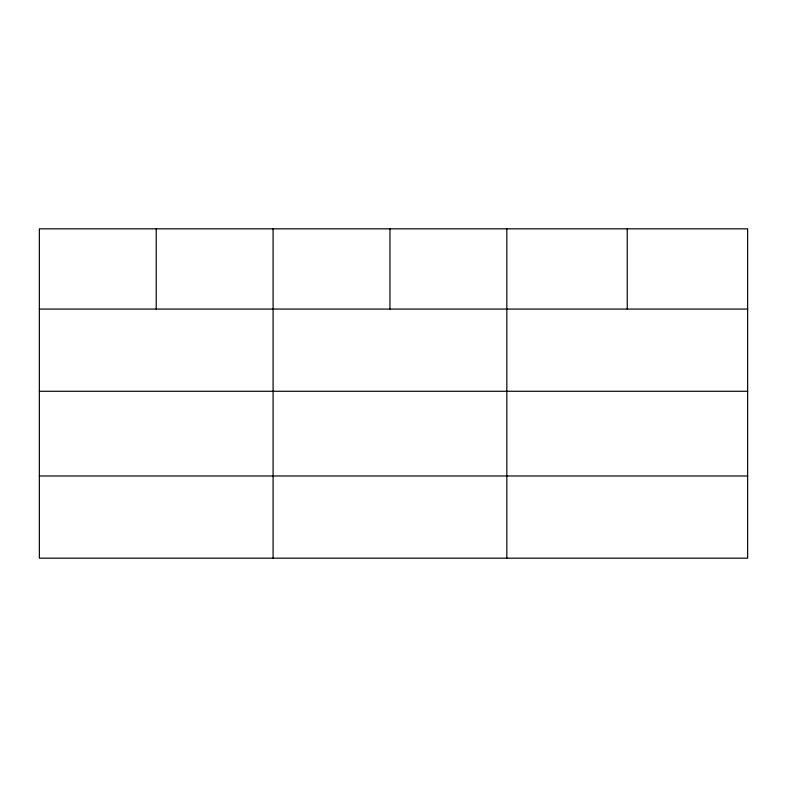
<?xml version="1.0" encoding="UTF-8"?>
<svg xmlns="http://www.w3.org/2000/svg" width="787" height="787" viewBox="0 0 787 787"><rect width="100%" height="100%" fill="white"/><g stroke="black" fill="none" stroke-linecap="round" stroke-linejoin="round"><path stroke-width="1.18" d="M747.65 391.267L747.65 228.83L39.35 228.83L39.35 558.17L747.65 558.17L747.65 391.267L39.35 391.267M39.35 309.065L747.65 309.065M39.35 475.968L747.65 475.968M627.239 228.83L627.239 309.065M506.828 228.83L506.828 558.17M389.958 228.83L389.958 309.065M273.089 228.83L273.089 558.17M156.22 228.83L156.22 309.065"/></g></svg>
